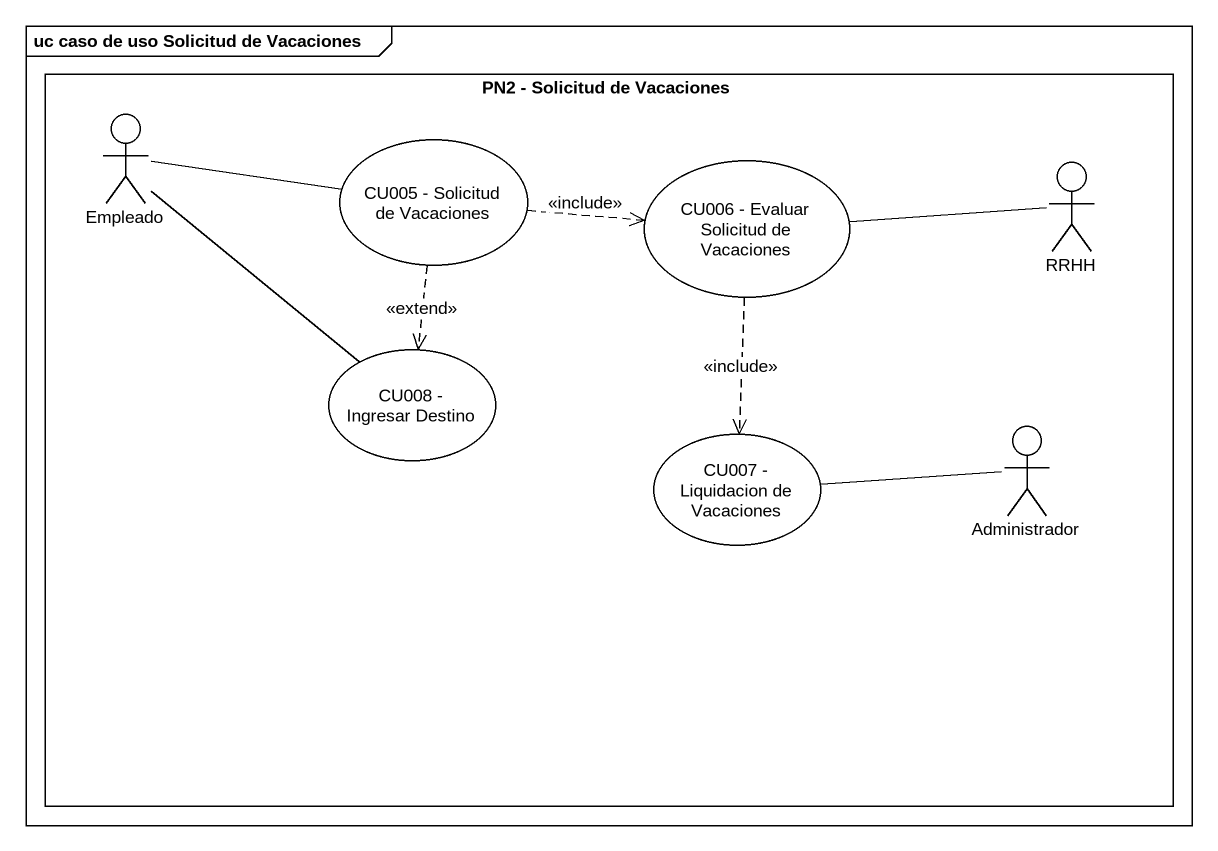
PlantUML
@startuml
mainframe uc caso de uso Solicitud de Vacaciones
rectangle "PN2 - Solicitud de Vacaciones" as PN2_Solicitud_de_Vacaciones {
  actor Empleado
  usecase "CU005 - Solicitud de Vacaciones" as CU005_Solicitud_de
  usecase "CU006 - Evaluar Solicitud de Vacaciones" as CU006_Evaluar_Solicitud_de
  actor RRHH
  usecase "CU008 - Ingresar Destino" as CU008_Ingresar_Destino
  usecase "CU007 - Liquidacion de Vacaciones" as CU007_Liquidacion_de
  actor Administrador
}
Empleado -right- CU005_Solicitud_de
Empleado -- CU008_Ingresar_Destino
CU005_Solicitud_de .right.> CU006_Evaluar_Solicitud_de : <<include>>
CU005_Solicitud_de ..> CU008_Ingresar_Destino : <<extend>>
CU006_Evaluar_Solicitud_de ..> CU007_Liquidacion_de : <<include>>
RRHH -left- CU006_Evaluar_Solicitud_de
Administrador -left- CU007_Liquidacion_de
@enduml
